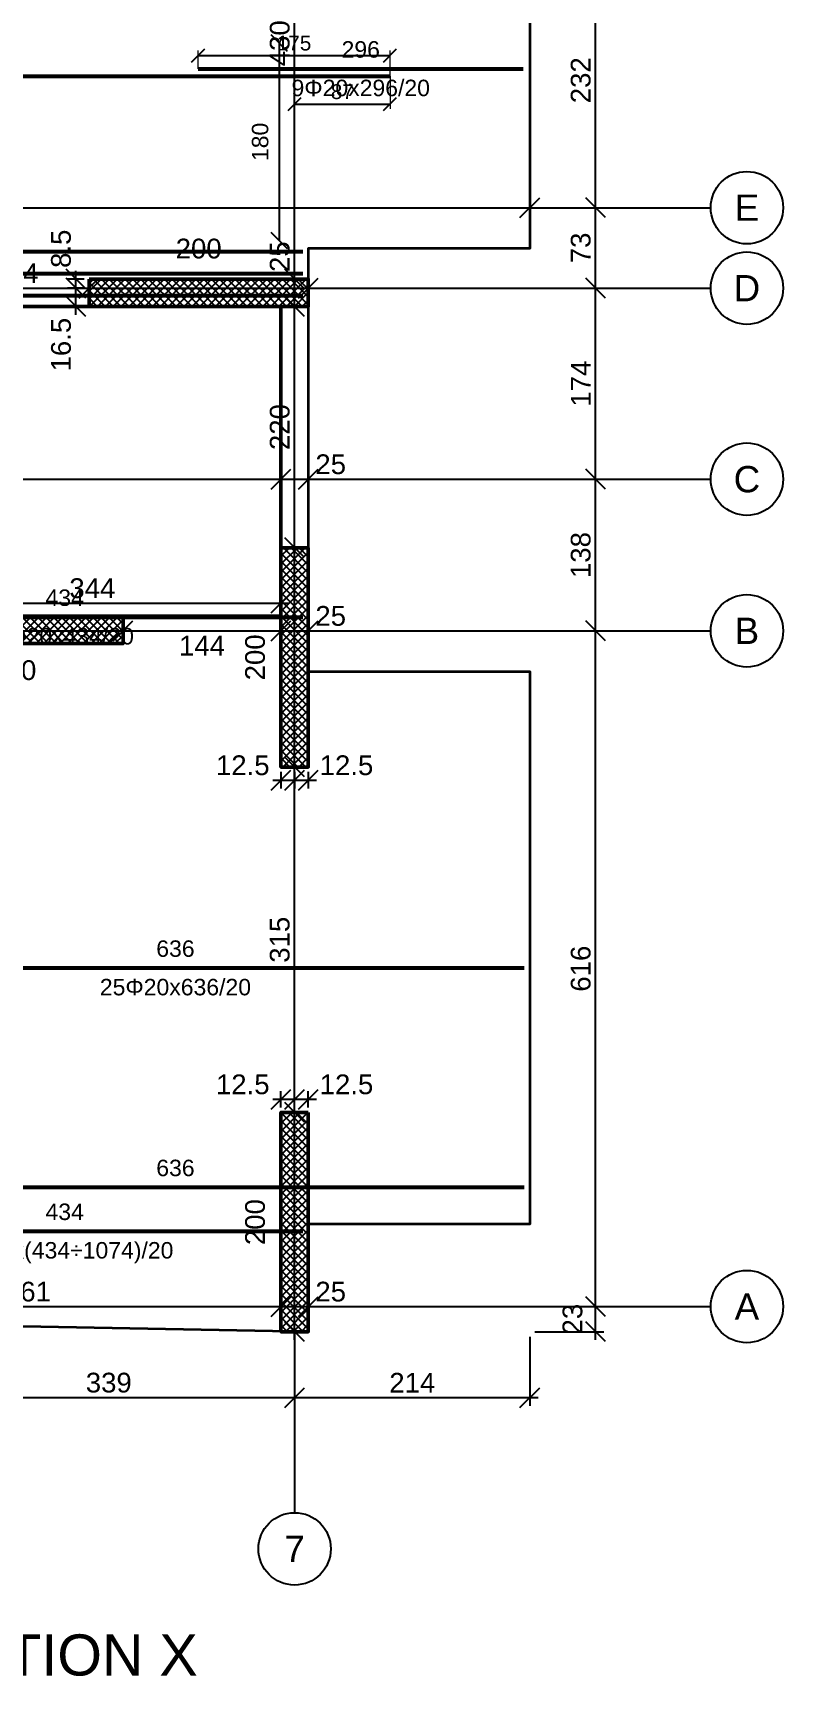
# Model space of a CAD drawing. Header units: millimetres. Extents: x -231 to 4719, y -2977 to 4533.
# Drawn here: x 1116 to 1800, y -2977 to -1478 of the extents above; entities that cross this region are included whole.
import ezdxf
from ezdxf.enums import TextEntityAlignment as Align

# ---------------------------------------------------------------- set-up
doc = ezdxf.new("R2010")
doc.units = ezdxf.units.MM
for name, color, linetype in [('FW_AXIS', 7, 'Continuous'), ('FW_DIM', 7, 'Continuous'), ('FW_WALL_HATCH', 8, 'Continuous'), ('REB_NOTES', 7, 'Continuous'), ('REB_TOP_MESH_X', 5, 'Continuous'), ('REB_TOP_MESH_X_AXDIM', 5, 'Continuous'), ('REB_TOP_MESH_X_LAP', 5, 'Continuous'), ('REB_TOP_MESH_X_RANGE', 5, 'Continuous'), ('REB_TOP_MESH_X_TEXT', 5, 'Continuous')]:
    doc.layers.add(name, color=color, linetype=linetype)
for name, color, linetype, lineweight in [('OPENING', 90, 'Continuous', 50), ('SLAB', 3, 'Continuous', 35), ('WALL', 1, 'Continuous', 50)]:
    doc.layers.add(name, color=color, linetype=linetype, lineweight=lineweight)
doc.styles.add('REBAR_TXT', font='arial.ttf')
doc.styles.get("Standard").update_dxf_attribs({"font": 'arial.ttf'})
doc.dimstyles.new('FW_DIM', dxfattribs={"dimtxt": 18, "dimasz": 9, "dimexe": 7.5, "dimexo": 4.5, "dimgap": 4.5, "dimtad": 1, "dimdec": 0, "dimtxsty": 'Standard', "dimtsz": 9, "dimcen": 2.5, "dimdle": 7.5, "dimclrd": 256, "dimclre": 256, "dimclrt": 7, "dimazin": 3, "dimtfac": 1, "dimtmove": 2, "dimatfit": 3})
doc.dimstyles.new('REBAR LAP', dxfattribs={"dimtxt": 13.5, "dimasz": 2.5, "dimexe": 4.5, "dimexo": 0, "dimgap": 4.5, "dimtad": 1, "dimdec": 0, "dimtxsty": 'Standard', "dimtsz": 6, "dimcen": 2.5, "dimclrd": 6, "dimclre": 6, "dimclrt": 7, "dimazin": 3, "dimtfac": 1, "dimtmove": 2, "dimatfit": 3, "dimlwd": 25, "dimlwe": 18})
doc.dimstyles.new('REBAR M-200', dxfattribs={"dimtxt": 15, "dimasz": 15, "dimexe": 25, "dimexo": 12.5, "dimgap": 10, "dimtad": 1, "dimdec": 0, "dimtxsty": 'Standard', "dimblk": 'NONE', "dimcen": 50, "dimse1": 1, "dimse2": 1, "dimclrd": 6, "dimclre": 6, "dimclrt": 7, "dimazin": 3, "dimtfac": 1, "dimtmove": 2, "dimatfit": 3, "dimldrblk": 'NONE', "dimlwd": 53})
doc.dimstyles.new('REBAR RANGE', dxfattribs={"dimtxt": 15, "dimasz": 2.5, "dimexe": 0, "dimexo": 0, "dimgap": 10, "dimtad": 1, "dimdec": 0, "dimtxsty": 'Standard', "dimtsz": 7.5, "dimcen": 2.5, "dimse1": 1, "dimse2": 1, "dimclrd": 6, "dimclre": 6, "dimclrt": 7, "dimazin": 3, "dimtfac": 1, "dimtmove": 2, "dimatfit": 3, "dimlwd": 25})

# ---------------------------------------------------------------- blocks, each defined once
blk = doc.blocks.new('*D548')
at = {"color": 6, "lineweight": 53}
blk.add_line((927.5, -2330.9), (1564, -2330.9), dxfattribs=at)
at = {"layer": 'Defpoints'}
for p in [(927.5, -2330.9), (927.5, -2330.9), (1564, -2330.9)]:
    blk.add_point(p, dxfattribs=at)
at = {"layer": 'REB_TOP_MESH_X', "color": 7, "insert": (1245.8, -2313.4), "char_height": 15, "attachment_point": 5}
blk.add_mtext('636', dxfattribs=at)
blk = doc.blocks.new('_NONE')
blk = doc.blocks.new('*D555')
at = {"color": 6, "lineweight": 53}
blk.add_line((339, -1517.6), (1441.5, -1517.6), dxfattribs=at)
at = {"layer": 'Defpoints'}
for p in [(339, -1517.6), (339, -1517.6), (1441.5, -1517.6)]:
    blk.add_point(p, dxfattribs=at)
at = {"layer": 'REB_TOP_MESH_X', "color": 7, "insert": (890.2, -1500.1), "char_height": 15, "attachment_point": 5}
blk.add_mtext('1102', dxfattribs=at)
blk = doc.blocks.new('*D556')
at = {"color": 6, "lineweight": 53}
blk.add_line((1266.5, -1510.9), (1563, -1510.9), dxfattribs=at)
at = {"layer": 'Defpoints'}
for p in [(1266.5, -1510.9), (1266.5, -1510.9), (1563, -1510.9)]:
    blk.add_point(p, dxfattribs=at)
at = {"layer": 'REB_TOP_MESH_X', "color": 7, "insert": (1414.8, -1493.4), "char_height": 15, "attachment_point": 5}
blk.add_mtext('296', dxfattribs=at)
blk = doc.blocks.new('_OBLIQUE')
at = {"color": 0, "linetype": 'BYBLOCK'}
blk.add_line((-0.5, -0.5), (0.5, 0.5), dxfattribs=at)
blk = doc.blocks.new('*D557')
at = {"color": 6, "lineweight": 18}
for p, q in [((1266.5, -1510.9), (1266.5, -1494.4)), ((1441.5, -1517.6), (1441.5, -1494.4))]:
    blk.add_line(p, q, dxfattribs=at)
at = {"color": 6, "lineweight": 25}
blk.add_line((1266.5, -1498.9), (1441.5, -1498.9), dxfattribs=at)
at = {"layer": 'Defpoints'}
for p in [(1266.5, -1498.9), (1266.5, -1510.9), (1441.5, -1517.6)]:
    blk.add_point(p, dxfattribs=at)
at = {"layer": 'REB_TOP_MESH_X_LAP', "color": 6, "xscale": 12, "yscale": 12}
for p in [(1266.5, -1498.9), (1441.5, -1498.9)]:
    blk.add_blockref('_OBLIQUE', p, dxfattribs=at)
at = {"layer": 'REB_TOP_MESH_X_LAP', "color": 7, "insert": (1354, -1487.6), "char_height": 13.5, "attachment_point": 5}
blk.add_mtext('175', dxfattribs=at)
blk = doc.blocks.new('*D558')
at = {"color": 6, "lineweight": 18}
for p, q in [((1354.5, -1517.6), (1354.5, -1547.6)), ((1441.5, -1517.6), (1441.5, -1547.6))]:
    blk.add_line(p, q, dxfattribs=at)
at = {"color": 6, "lineweight": 25}
blk.add_line((1354.5, -1543.1), (1441.5, -1543.1), dxfattribs=at)
at = {"layer": 'Defpoints'}
for p in [(1354.5, -1517.6), (1441.5, -1517.6), (1354.5, -1543.1)]:
    blk.add_point(p, dxfattribs=at)
at = {"layer": 'REB_TOP_MESH_X_AXDIM', "color": 6, "xscale": 12, "yscale": 12}
for p in [(1354.5, -1543.1), (1441.5, -1543.1)]:
    blk.add_blockref('_OBLIQUE', p, dxfattribs=at)
at = {"layer": 'REB_TOP_MESH_X_AXDIM', "color": 7, "insert": (1398, -1531.9), "char_height": 13.5, "attachment_point": 5}
blk.add_mtext('87', dxfattribs=at)
blk = doc.blocks.new('*D560')
at = {"color": 6, "lineweight": 53}
blk.add_line((927.5, -2570.9), (1362, -2570.9), dxfattribs=at)
at = {"layer": 'Defpoints'}
for p in [(927.5, -2570.9), (927.5, -2570.9), (1362, -2570.9)]:
    blk.add_point(p, dxfattribs=at)
at = {"layer": 'REB_TOP_MESH_X', "color": 7, "insert": (1144.8, -2553.4), "char_height": 15, "attachment_point": 5}
blk.add_mtext('434', dxfattribs=at)
blk = doc.blocks.new('*D564')
at = {"color": 6, "lineweight": 53}
blk.add_line((927.5, -2010.9), (1362, -2010.9), dxfattribs=at)
at = {"layer": 'Defpoints'}
for p in [(927.5, -2010.9), (927.5, -2010.9), (1362, -2010.9)]:
    blk.add_point(p, dxfattribs=at)
at = {"layer": 'REB_TOP_MESH_X', "color": 7, "insert": (1144.8, -1993.4), "char_height": 15, "attachment_point": 5}
blk.add_mtext('434', dxfattribs=at)
blk = doc.blocks.new('*D568')
at = {"color": 6, "lineweight": 53}
blk.add_line((927.5, -2530.9), (1564, -2530.9), dxfattribs=at)
at = {"layer": 'Defpoints'}
for p in [(927.5, -2530.9), (927.5, -2530.9), (1564, -2530.9)]:
    blk.add_point(p, dxfattribs=at)
at = {"layer": 'REB_TOP_MESH_X', "color": 7, "insert": (1245.8, -2513.4), "char_height": 15, "attachment_point": 5}
blk.add_mtext('636', dxfattribs=at)
blk = doc.blocks.new('*D579')
at = {"color": 6, "lineweight": 25}
blk.add_line((1340.6, -1667.6), (1340.6, -1487.6), dxfattribs=at)
at = {"layer": 'Defpoints'}
for p in [(1340.6, -1487.6), (1340.6, -1667.6), (1340.6, -1667.6)]:
    blk.add_point(p, dxfattribs=at)
at = {"layer": 'REB_TOP_MESH_X_RANGE', "color": 6, "xscale": 15, "yscale": 15, "rotation": 90}
for p in [(1340.6, -1487.6), (1340.6, -1667.6)]:
    blk.add_blockref('_OBLIQUE', p, dxfattribs=at)
at = {"layer": 'REB_TOP_MESH_X_RANGE', "color": 7, "insert": (1323.1, -1577.6), "char_height": 15, "attachment_point": 5, "rotation": 90}
blk.add_mtext('180', dxfattribs=at)
blk = doc.blocks.new('*D591')
at = {"color": 6, "lineweight": 53}
blk.add_line((232, -1697.6), (1362, -1697.6), dxfattribs=at)
at = {"layer": 'Defpoints'}
for p in [(232, -1697.6), (232, -1697.6), (1362, -1697.6)]:
    blk.add_point(p, dxfattribs=at)
at = {"layer": 'REB_TOP_MESH_X', "color": 7, "insert": (797, -1680.1), "char_height": 15, "attachment_point": 5}
blk.add_mtext('1130', dxfattribs=at)
blk = doc.blocks.new('*D592')
at = {"color": 6, "lineweight": 53}
blk.add_line((220, -1717.6), (1362, -1717.6), dxfattribs=at)
at = {"layer": 'Defpoints'}
for p in [(220, -1717.6), (220, -1717.6), (1362, -1717.6)]:
    blk.add_point(p, dxfattribs=at)
at = {"layer": 'REB_TOP_MESH_X', "color": 7, "insert": (791, -1700.1), "char_height": 15, "attachment_point": 5}
blk.add_mtext('1142', dxfattribs=at)
blk = doc.blocks.new('*D593')
at = {"color": 6, "lineweight": 53}
blk.add_line((244, -1677.6), (1362, -1677.6), dxfattribs=at)
at = {"layer": 'Defpoints'}
for p in [(244, -1677.6), (244, -1677.6), (1362, -1677.6)]:
    blk.add_point(p, dxfattribs=at)
at = {"layer": 'REB_TOP_MESH_X', "color": 7, "insert": (803, -1660.1), "char_height": 15, "attachment_point": 5}
blk.add_mtext('1118', dxfattribs=at)
blk = doc.blocks.new('*D609')
for p, q in [((1334.5, -2450.7), (1362, -2450.7)), ((1342, -2458.2), (1342, -2443.2)), ((1354.5, -2458.2), (1354.5, -2443.2))]:
    blk.add_line(p, q)
at = {"layer": 'Defpoints'}
for p in [(1342, -2450.7), (1342, -2462.7), (1354.5, -2462.7)]:
    blk.add_point(p, dxfattribs=at)
at = {"layer": 'FW_DIM', "xscale": 18, "yscale": 18}
for p in [(1342, -2450.7), (1354.5, -2450.7)]:
    blk.add_blockref('_OBLIQUE', p, dxfattribs=at)
at = {"layer": 'FW_DIM', "color": 7, "insert": (1307.2, -2437.2), "char_height": 18, "attachment_point": 5}
blk.add_mtext('12.5', dxfattribs=at)
blk = doc.blocks.new('*D610')
for p, q in [((1347, -2450.7), (1374.5, -2450.7)), ((1354.5, -2458.2), (1354.5, -2443.2)), ((1367, -2458.2), (1367, -2443.2))]:
    blk.add_line(p, q)
at = {"layer": 'Defpoints'}
for p in [(1354.5, -2450.7), (1354.5, -2462.7), (1367, -2462.7)]:
    blk.add_point(p, dxfattribs=at)
at = {"layer": 'FW_DIM', "xscale": 18, "yscale": 18}
for p in [(1354.5, -2450.7), (1367, -2450.7)]:
    blk.add_blockref('_OBLIQUE', p, dxfattribs=at)
at = {"layer": 'FW_DIM', "color": 7, "insert": (1401.8, -2437.2), "char_height": 18, "attachment_point": 5}
blk.add_mtext('12.5', dxfattribs=at)
blk = doc.blocks.new('*D611')
for p, q in [((1342, -2152.2), (1342, -2167.2)), ((1354.5, -2152.2), (1354.5, -2167.2)), ((1334.5, -2159.7), (1362, -2159.7))]:
    blk.add_line(p, q)
at = {"layer": 'Defpoints'}
for p in [(1342, -2147.7), (1354.5, -2147.7), (1342, -2159.7)]:
    blk.add_point(p, dxfattribs=at)
at = {"layer": 'FW_DIM', "xscale": 18, "yscale": 18}
for p in [(1342, -2159.7), (1354.5, -2159.7)]:
    blk.add_blockref('_OBLIQUE', p, dxfattribs=at)
at = {"layer": 'FW_DIM', "color": 7, "insert": (1307.2, -2146.2), "char_height": 18, "attachment_point": 5}
blk.add_mtext('12.5', dxfattribs=at)
blk = doc.blocks.new('*D612')
for p, q in [((1354.5, -2152.2), (1354.5, -2167.2)), ((1367, -2152.2), (1367, -2167.2)), ((1347, -2159.7), (1374.5, -2159.7))]:
    blk.add_line(p, q)
at = {"layer": 'Defpoints'}
for p in [(1354.5, -2147.7), (1367, -2147.7), (1354.5, -2159.7)]:
    blk.add_point(p, dxfattribs=at)
at = {"layer": 'FW_DIM', "xscale": 18, "yscale": 18}
for p in [(1354.5, -2159.7), (1367, -2159.7)]:
    blk.add_blockref('_OBLIQUE', p, dxfattribs=at)
at = {"layer": 'FW_DIM', "color": 7, "insert": (1401.8, -2146.2), "char_height": 18, "attachment_point": 5}
blk.add_mtext('12.5', dxfattribs=at)
blk = doc.blocks.new('*D615')
for p, q in [((1155, -1735.2), (1155, -1703.5)), ((1162.5, -1711), (1147.5, -1711)), ((1162.5, -1727.7), (1147.5, -1727.7))]:
    blk.add_line(p, q)
at = {"layer": 'Defpoints'}
for p in [(1167, -1711), (1155, -1727.7), (1167, -1727.7)]:
    blk.add_point(p, dxfattribs=at)
at = {"layer": 'FW_DIM', "xscale": 18, "yscale": 18, "rotation": 90}
for p in [(1155, -1711), (1155, -1727.7)]:
    blk.add_blockref('_OBLIQUE', p, dxfattribs=at)
at = {"layer": 'FW_DIM', "color": 7, "insert": (1141.5, -1762.5), "char_height": 18, "attachment_point": 5, "rotation": 90}
blk.add_mtext('16.5', dxfattribs=at)
blk = doc.blocks.new('*D616')
for p, q in [((1162.5, -1702.7), (1147.5, -1702.7)), ((1155, -1718.5), (1155, -1695.2)), ((1162.5, -1711), (1147.5, -1711))]:
    blk.add_line(p, q)
at = {"layer": 'Defpoints'}
for p in [(1167, -1702.7), (1155, -1711), (1167, -1711)]:
    blk.add_point(p, dxfattribs=at)
at = {"layer": 'FW_DIM', "xscale": 18, "yscale": 18, "rotation": 90}
for p in [(1155, -1702.7), (1155, -1711)]:
    blk.add_blockref('_OBLIQUE', p, dxfattribs=at)
at = {"layer": 'FW_DIM', "color": 7, "insert": (1141.5, -1675.1), "char_height": 18, "attachment_point": 5, "rotation": 90}
blk.add_mtext('8.5', dxfattribs=at)
blk = doc.blocks.new('*D631')
for p, q in [((998, -2005.7), (998, -1990.7)), ((1342, -2005.7), (1342, -1990.7)), ((990.5, -1998.2), (1349.5, -1998.2))]:
    blk.add_line(p, q)
at = {"layer": 'Defpoints'}
for p in [(998, -1998.2), (998, -2010.2), (1342, -2010.2)]:
    blk.add_point(p, dxfattribs=at)
at = {"layer": 'FW_DIM', "xscale": 18, "yscale": 18}
for p in [(998, -1998.2), (1342, -1998.2)]:
    blk.add_blockref('_OBLIQUE', p, dxfattribs=at)
at = {"layer": 'FW_DIM', "color": 7, "insert": (1170, -1984.7), "char_height": 18, "attachment_point": 5}
blk.add_mtext('344', dxfattribs=at)
blk = doc.blocks.new('*D636')
for p, q in [((880.6, -2635.2), (880.6, -2632.2)), ((1342, -2635.2), (1342, -2632.2)), ((873.1, -2639.7), (1349.5, -2639.7))]:
    blk.add_line(p, q)
at = {"layer": 'Defpoints'}
for p in [(880.6, -2639.7), (880.6, -2639.7), (1342, -2639.7)]:
    blk.add_point(p, dxfattribs=at)
at = {"layer": 'FW_DIM', "xscale": 18, "yscale": 18}
for p in [(880.6, -2639.7), (1342, -2639.7)]:
    blk.add_blockref('_OBLIQUE', p, dxfattribs=at)
at = {"layer": 'FW_DIM', "color": 7, "insert": (1111.3, -2626.2), "char_height": 18, "attachment_point": 5}
blk.add_mtext('461', dxfattribs=at)
blk = doc.blocks.new('*D637')
for p, q in [((1342, -2635.2), (1342, -2632.2)), ((1367, -2635.2), (1367, -2632.2)), ((1334.5, -2639.7), (1374.5, -2639.7))]:
    blk.add_line(p, q)
at = {"layer": 'Defpoints'}
for p in [(1342, -2639.7), (1342, -2639.7), (1367, -2639.7)]:
    blk.add_point(p, dxfattribs=at)
at = {"layer": 'FW_DIM', "xscale": 18, "yscale": 18}
for p in [(1342, -2639.7), (1367, -2639.7)]:
    blk.add_blockref('_OBLIQUE', p, dxfattribs=at)
at = {"layer": 'FW_DIM', "color": 7, "insert": (1387.4, -2626.2), "char_height": 18, "attachment_point": 5}
blk.add_mtext('25', dxfattribs=at)
blk = doc.blocks.new('*D643')
for p, q in [((998, -2019), (998, -2016)), ((1198, -2019), (1198, -2016)), ((990.5, -2023.5), (1205.5, -2023.5))]:
    blk.add_line(p, q)
at = {"layer": 'Defpoints'}
for p in [(998, -2023.5), (998, -2023.5), (1198, -2023.5)]:
    blk.add_point(p, dxfattribs=at)
at = {"layer": 'FW_DIM', "xscale": 18, "yscale": 18}
for p in [(998, -2023.5), (1198, -2023.5)]:
    blk.add_blockref('_OBLIQUE', p, dxfattribs=at)
at = {"layer": 'FW_DIM', "color": 7, "insert": (1098, -2059.5), "char_height": 18, "attachment_point": 5}
blk.add_mtext('200', dxfattribs=at)
blk = doc.blocks.new('*D644')
for p, q in [((1198, -2019), (1198, -2016)), ((1342, -2019), (1342, -2016)), ((1190.5, -2023.5), (1349.5, -2023.5))]:
    blk.add_line(p, q)
at = {"layer": 'Defpoints'}
for p in [(1198, -2023.5), (1198, -2023.5), (1342, -2023.5)]:
    blk.add_point(p, dxfattribs=at)
at = {"layer": 'FW_DIM', "xscale": 18, "yscale": 18}
for p in [(1198, -2023.5), (1342, -2023.5)]:
    blk.add_blockref('_OBLIQUE', p, dxfattribs=at)
at = {"layer": 'FW_DIM', "color": 7, "insert": (1270, -2037), "char_height": 18, "attachment_point": 5}
blk.add_mtext('144', dxfattribs=at)
blk = doc.blocks.new('*D645')
for p, q in [((1342, -2019), (1342, -2016)), ((1367, -2019), (1367, -2016)), ((1334.5, -2023.5), (1374.5, -2023.5))]:
    blk.add_line(p, q)
at = {"layer": 'Defpoints'}
for p in [(1342, -2023.5), (1342, -2023.5), (1367, -2023.5)]:
    blk.add_point(p, dxfattribs=at)
at = {"layer": 'FW_DIM', "xscale": 18, "yscale": 18}
for p in [(1342, -2023.5), (1367, -2023.5)]:
    blk.add_blockref('_OBLIQUE', p, dxfattribs=at)
at = {"layer": 'FW_DIM', "color": 7, "insert": (1387.4, -2010), "char_height": 18, "attachment_point": 5}
blk.add_mtext('25', dxfattribs=at)
blk = doc.blocks.new('*D649')
for p, q in [((1334.5, -1885.2), (1374.5, -1885.2)), ((1342, -1880.7), (1342, -1877.7)), ((1367, -1880.7), (1367, -1877.7))]:
    blk.add_line(p, q)
at = {"layer": 'Defpoints'}
for p in [(1342, -1885.2), (1342, -1885.2), (1367, -1885.2)]:
    blk.add_point(p, dxfattribs=at)
at = {"layer": 'FW_DIM', "xscale": 18, "yscale": 18}
for p in [(1342, -1885.2), (1367, -1885.2)]:
    blk.add_blockref('_OBLIQUE', p, dxfattribs=at)
at = {"layer": 'FW_DIM', "color": 7, "insert": (1387.4, -1871.7), "char_height": 18, "attachment_point": 5}
blk.add_mtext('25', dxfattribs=at)
blk = doc.blocks.new('*D654')
for p, q in [((1033, -1706.5), (1033, -1703.5)), ((1167, -1706.5), (1167, -1703.5)), ((1025.5, -1711), (1174.5, -1711))]:
    blk.add_line(p, q)
at = {"layer": 'Defpoints'}
for p in [(1033, -1711), (1033, -1711), (1167, -1711)]:
    blk.add_point(p, dxfattribs=at)
at = {"layer": 'FW_DIM', "xscale": 18, "yscale": 18}
for p in [(1033, -1711), (1167, -1711)]:
    blk.add_blockref('_OBLIQUE', p, dxfattribs=at)
at = {"layer": 'FW_DIM', "color": 7, "insert": (1100, -1697.5), "char_height": 18, "attachment_point": 5}
blk.add_mtext('134', dxfattribs=at)
blk = doc.blocks.new('*D655')
for p, q in [((1167, -1706.5), (1167, -1703.5)), ((1367, -1706.5), (1367, -1703.5)), ((1159.5, -1711), (1374.5, -1711))]:
    blk.add_line(p, q)
at = {"layer": 'Defpoints'}
for p in [(1167, -1711), (1167, -1711), (1367, -1711)]:
    blk.add_point(p, dxfattribs=at)
at = {"layer": 'FW_DIM', "xscale": 18, "yscale": 18}
for p in [(1167, -1711), (1367, -1711)]:
    blk.add_blockref('_OBLIQUE', p, dxfattribs=at)
at = {"layer": 'FW_DIM', "color": 7, "insert": (1267, -1675), "char_height": 18, "attachment_point": 5}
blk.add_mtext('200', dxfattribs=at)
blk = doc.blocks.new('*D657')
for p, q in [((307.8, -1633.1), (307.8, -1630.1)), ((1569, -1633.1), (1569, -1630.1)), ((300.3, -1637.6), (1576.5, -1637.6))]:
    blk.add_line(p, q)
at = {"layer": 'Defpoints'}
for p in [(307.8, -1637.6), (307.8, -1637.6), (1569, -1637.6)]:
    blk.add_point(p, dxfattribs=at)
at = {"layer": 'FW_DIM', "xscale": 18, "yscale": 18}
for p in [(307.8, -1637.6), (1569, -1637.6)]:
    blk.add_blockref('_OBLIQUE', p, dxfattribs=at)
at = {"layer": 'FW_DIM', "color": 7, "insert": (938.4, -1624.1), "char_height": 18, "attachment_point": 5}
blk.add_mtext('1261', dxfattribs=at)
blk = doc.blocks.new('*D697')
for p, q in [((1354.5, -2670.2), (1354.5, -2455.2)), ((1350, -2462.7), (1347, -2462.7)), ((1350, -2662.7), (1347, -2662.7))]:
    blk.add_line(p, q)
at = {"layer": 'Defpoints'}
for p in [(1354.5, -2462.7), (1354.5, -2662.7), (1354.5, -2662.7)]:
    blk.add_point(p, dxfattribs=at)
at = {"layer": 'FW_DIM', "xscale": 18, "yscale": 18, "rotation": 90}
for p in [(1354.5, -2462.7), (1354.5, -2662.7)]:
    blk.add_blockref('_OBLIQUE', p, dxfattribs=at)
at = {"layer": 'FW_DIM', "color": 7, "insert": (1318.5, -2562.7), "char_height": 18, "attachment_point": 5, "rotation": 90}
blk.add_mtext('200', dxfattribs=at)
blk = doc.blocks.new('*D698')
for p, q in [((1354.5, -2470.2), (1354.5, -2140.2)), ((1350, -2147.7), (1347, -2147.7)), ((1350, -2462.7), (1347, -2462.7))]:
    blk.add_line(p, q)
at = {"layer": 'Defpoints'}
for p in [(1354.5, -2147.7), (1354.5, -2462.7), (1354.5, -2462.7)]:
    blk.add_point(p, dxfattribs=at)
at = {"layer": 'FW_DIM', "xscale": 18, "yscale": 18, "rotation": 90}
for p in [(1354.5, -2147.7), (1354.5, -2462.7)]:
    blk.add_blockref('_OBLIQUE', p, dxfattribs=at)
at = {"layer": 'FW_DIM', "color": 7, "insert": (1341, -2305.2), "char_height": 18, "attachment_point": 5, "rotation": 90}
blk.add_mtext('315', dxfattribs=at)
blk = doc.blocks.new('*D699')
for p, q in [((1350, -1947.7), (1347, -1947.7)), ((1354.5, -2155.2), (1354.5, -1940.2)), ((1350, -2147.7), (1347, -2147.7))]:
    blk.add_line(p, q)
at = {"layer": 'Defpoints'}
for p in [(1354.5, -1947.7), (1354.5, -2147.7), (1354.5, -2147.7)]:
    blk.add_point(p, dxfattribs=at)
at = {"layer": 'FW_DIM', "xscale": 18, "yscale": 18, "rotation": 90}
for p in [(1354.5, -1947.7), (1354.5, -2147.7)]:
    blk.add_blockref('_OBLIQUE', p, dxfattribs=at)
at = {"layer": 'FW_DIM', "color": 7, "insert": (1318.5, -2047.7), "char_height": 18, "attachment_point": 5, "rotation": 90}
blk.add_mtext('200', dxfattribs=at)
blk = doc.blocks.new('*D700')
for p, q in [((1354.5, -1955.2), (1354.5, -1720.2)), ((1350, -1727.7), (1347, -1727.7)), ((1350, -1947.7), (1347, -1947.7))]:
    blk.add_line(p, q)
at = {"layer": 'Defpoints'}
for p in [(1354.5, -1727.7), (1354.5, -1947.7), (1354.5, -1947.7)]:
    blk.add_point(p, dxfattribs=at)
at = {"layer": 'FW_DIM', "xscale": 18, "yscale": 18, "rotation": 90}
for p in [(1354.5, -1727.7), (1354.5, -1947.7)]:
    blk.add_blockref('_OBLIQUE', p, dxfattribs=at)
at = {"layer": 'FW_DIM', "color": 7, "insert": (1341, -1837.7), "char_height": 18, "attachment_point": 5, "rotation": 90}
blk.add_mtext('220', dxfattribs=at)
blk = doc.blocks.new('*D701')
for p, q in [((1350, -1702.7), (1347, -1702.7)), ((1354.5, -1735.2), (1354.5, -1695.2)), ((1350, -1727.7), (1347, -1727.7))]:
    blk.add_line(p, q)
at = {"layer": 'Defpoints'}
for p in [(1354.5, -1702.7), (1354.5, -1727.7), (1354.5, -1727.7)]:
    blk.add_point(p, dxfattribs=at)
at = {"layer": 'FW_DIM', "xscale": 18, "yscale": 18, "rotation": 90}
for p in [(1354.5, -1702.7), (1354.5, -1727.7)]:
    blk.add_blockref('_OBLIQUE', p, dxfattribs=at)
at = {"layer": 'FW_DIM', "color": 7, "insert": (1341, -1682.3), "char_height": 18, "attachment_point": 5, "rotation": 90}
blk.add_mtext('25', dxfattribs=at)
blk = doc.blocks.new('*D702')
for p, q in [((1350, -1272.7), (1347, -1272.7)), ((1354.5, -1710.2), (1354.5, -1265.2)), ((1350, -1702.7), (1347, -1702.7))]:
    blk.add_line(p, q)
at = {"layer": 'Defpoints'}
for p in [(1354.5, -1272.7), (1354.5, -1702.7), (1354.5, -1702.7)]:
    blk.add_point(p, dxfattribs=at)
at = {"layer": 'FW_DIM', "xscale": 18, "yscale": 18, "rotation": 90}
for p in [(1354.5, -1272.7), (1354.5, -1702.7)]:
    blk.add_blockref('_OBLIQUE', p, dxfattribs=at)
at = {"layer": 'FW_DIM', "color": 7, "insert": (1341, -1487.7), "char_height": 18, "attachment_point": 5, "rotation": 90}
blk.add_mtext('430', dxfattribs=at)
blk = doc.blocks.new('*D718')
for p, q in [((1015.5, -2667.2), (1015.5, -2730.2)), ((1354.5, -2667.2), (1354.5, -2730.2)), ((1008, -2722.7), (1362, -2722.7))]:
    blk.add_line(p, q)
at = {"layer": 'Defpoints'}
for p in [(1015.5, -2662.7), (1354.5, -2662.7), (1015.5, -2722.7)]:
    blk.add_point(p, dxfattribs=at)
at = {"layer": 'FW_DIM', "xscale": 18, "yscale": 18}
for p in [(1015.5, -2722.7), (1354.5, -2722.7)]:
    blk.add_blockref('_OBLIQUE', p, dxfattribs=at)
at = {"layer": 'FW_DIM', "color": 7, "insert": (1185, -2709.2), "char_height": 18, "attachment_point": 5}
blk.add_mtext('339', dxfattribs=at)
blk = doc.blocks.new('*D719')
for p, q in [((1354.5, -2667.2), (1354.5, -2730.2)), ((1569, -2667.2), (1569, -2730.2)), ((1347, -2722.7), (1576.5, -2722.7))]:
    blk.add_line(p, q)
at = {"layer": 'Defpoints'}
for p in [(1354.5, -2662.7), (1569, -2662.7), (1354.5, -2722.7)]:
    blk.add_point(p, dxfattribs=at)
at = {"layer": 'FW_DIM', "xscale": 18, "yscale": 18}
for p in [(1354.5, -2722.7), (1569, -2722.7)]:
    blk.add_blockref('_OBLIQUE', p, dxfattribs=at)
at = {"layer": 'FW_DIM', "color": 7, "insert": (1461.8, -2709.2), "char_height": 18, "attachment_point": 5}
blk.add_mtext('214', dxfattribs=at)
blk = doc.blocks.new('*D729')
for p, q in [((1629, -2670.2), (1629, -2632.2)), ((1573.5, -2639.7), (1636.5, -2639.7)), ((1573.5, -2662.7), (1636.5, -2662.7))]:
    blk.add_line(p, q)
at = {"layer": 'Defpoints'}
for p in [(1569, -2639.7), (1569, -2662.7), (1629, -2662.7)]:
    blk.add_point(p, dxfattribs=at)
at = {"layer": 'FW_DIM', "xscale": 18, "yscale": 18, "rotation": 90}
for p in [(1629, -2639.7), (1629, -2662.7)]:
    blk.add_blockref('_OBLIQUE', p, dxfattribs=at)
at = {"layer": 'FW_DIM', "color": 7, "insert": (1608, -2651.2), "char_height": 18, "attachment_point": 5, "rotation": 90}
blk.add_mtext('23', dxfattribs=at)
blk = doc.blocks.new('*D730')
for p, q in [((1629, -2647.2), (1629, -2016)), ((1573.5, -2023.5), (1636.5, -2023.5)), ((1573.5, -2639.7), (1636.5, -2639.7))]:
    blk.add_line(p, q)
at = {"layer": 'Defpoints'}
for p in [(1569, -2023.5), (1569, -2639.7), (1629, -2639.7)]:
    blk.add_point(p, dxfattribs=at)
at = {"layer": 'FW_DIM', "xscale": 18, "yscale": 18, "rotation": 90}
for p in [(1629, -2023.5), (1629, -2639.7)]:
    blk.add_blockref('_OBLIQUE', p, dxfattribs=at)
at = {"layer": 'FW_DIM', "color": 7, "insert": (1615.5, -2331.6), "char_height": 18, "attachment_point": 5, "rotation": 90}
blk.add_mtext('616', dxfattribs=at)
blk = doc.blocks.new('*D731')
for p, q in [((1573.5, -1885.2), (1636.5, -1885.2)), ((1629, -2031), (1629, -1877.7)), ((1573.5, -2023.5), (1636.5, -2023.5))]:
    blk.add_line(p, q)
at = {"layer": 'Defpoints'}
for p in [(1569, -1885.2), (1569, -2023.5), (1629, -2023.5)]:
    blk.add_point(p, dxfattribs=at)
at = {"layer": 'FW_DIM', "xscale": 18, "yscale": 18, "rotation": 90}
for p in [(1629, -1885.2), (1629, -2023.5)]:
    blk.add_blockref('_OBLIQUE', p, dxfattribs=at)
at = {"layer": 'FW_DIM', "color": 7, "insert": (1615.5, -1954.4), "char_height": 18, "attachment_point": 5, "rotation": 90}
blk.add_mtext('138', dxfattribs=at)
blk = doc.blocks.new('*D732')
for p, q in [((1629, -1892.7), (1629, -1703.5)), ((1573.5, -1711), (1636.5, -1711)), ((1573.5, -1885.2), (1636.5, -1885.2))]:
    blk.add_line(p, q)
at = {"layer": 'Defpoints'}
for p in [(1569, -1711), (1569, -1885.2), (1629, -1885.2)]:
    blk.add_point(p, dxfattribs=at)
at = {"layer": 'FW_DIM', "xscale": 18, "yscale": 18, "rotation": 90}
for p in [(1629, -1711), (1629, -1885.2)]:
    blk.add_blockref('_OBLIQUE', p, dxfattribs=at)
at = {"layer": 'FW_DIM', "color": 7, "insert": (1615.5, -1798.1), "char_height": 18, "attachment_point": 5, "rotation": 90}
blk.add_mtext('174', dxfattribs=at)
blk = doc.blocks.new('*D733')
for p, q in [((1629, -1718.5), (1629, -1630.1)), ((1573.5, -1637.6), (1636.5, -1637.6)), ((1573.5, -1711), (1636.5, -1711))]:
    blk.add_line(p, q)
at = {"layer": 'Defpoints'}
for p in [(1569, -1637.6), (1569, -1711), (1629, -1711)]:
    blk.add_point(p, dxfattribs=at)
at = {"layer": 'FW_DIM', "xscale": 18, "yscale": 18, "rotation": 90}
for p in [(1629, -1637.6), (1629, -1711)]:
    blk.add_blockref('_OBLIQUE', p, dxfattribs=at)
at = {"layer": 'FW_DIM', "color": 7, "insert": (1615.5, -1674.3), "char_height": 18, "attachment_point": 5, "rotation": 90}
blk.add_mtext('73', dxfattribs=at)
blk = doc.blocks.new('*D734')
for p, q in [((1573.5, -1405.2), (1636.5, -1405.2)), ((1629, -1645.1), (1629, -1397.7)), ((1573.5, -1637.6), (1636.5, -1637.6))]:
    blk.add_line(p, q)
at = {"layer": 'Defpoints'}
for p in [(1569, -1405.2), (1569, -1637.6), (1629, -1637.6)]:
    blk.add_point(p, dxfattribs=at)
at = {"layer": 'FW_DIM', "xscale": 18, "yscale": 18, "rotation": 90}
for p in [(1629, -1405.2), (1629, -1637.6)]:
    blk.add_blockref('_OBLIQUE', p, dxfattribs=at)
at = {"layer": 'FW_DIM', "color": 7, "insert": (1615.5, -1521.4), "char_height": 18, "attachment_point": 5, "rotation": 90}
blk.add_mtext('232', dxfattribs=at)

msp = doc.modelspace()

# ---------------------------------------------------------------- hatches: boundary and pattern name
at = {"layer": 'FW_WALL_HATCH'}
h = msp.add_hatch(dxfattribs=at)
h.set_pattern_fill('ANSI37', scale=1.6)
h.paths.add_polyline_path([(1167, -1702.7), (1367, -1702.7), (1367, -1727.7), (1167, -1727.7), (1167, -1702.7)])
h = msp.add_hatch(dxfattribs=at)
h.set_pattern_fill('ANSI37', scale=1.6)
h.paths.add_polyline_path([(1367, -1947.7), (1367, -2147.7), (1342, -2147.7), (1342, -1947.7), (1367, -1947.7)])
h = msp.add_hatch(dxfattribs=at)
h.set_pattern_fill('ANSI37', scale=1.6)
h.paths.add_polyline_path([(998, -2035.2), (998, -2010.2), (1198, -2010.2), (1198, -2035.2), (998, -2035.2)])
h = msp.add_hatch(dxfattribs=at)
h.set_pattern_fill('ANSI37', scale=1.6)
h.paths.add_polyline_path([(1367, -2462.7), (1367, -2662.7), (1342, -2662.7), (1342, -2462.7), (1367, -2462.7)])

# ---------------------------------------------------------------- linework, layer by layer
at = {"layer": 'FW_AXIS', "color": 8}
for p, q in [((1354.5, -2662.7), (1354.5, -1072.7)), ((0, -1637.6), (1569, -1637.6)), ((0, -1711), (1569, -1711)), ((0, -1885.2), (1569, -1885.2)), ((0, -2023.5), (1569, -2023.5)), ((0, -2639.7), (1569, -2639.7))]:
    msp.add_line(p, q, dxfattribs=at)
at = {"layer": 'FW_AXIS', "linetype": 'CONTINUOUS'}
for p, q in [((1569, -1637.6), (1734, -1637.6)), ((1569, -1711), (1734, -1711)), ((1569, -1885.2), (1734, -1885.2)), ((1569, -2023.5), (1734, -2023.5)), ((1569, -2639.7), (1734, -2639.7)), ((1354.5, -2662.7), (1354.5, -2827.7))]:
    msp.add_line(p, q, dxfattribs=at)
at = {"layer": 'FW_AXIS'}
for centre in [(1767, -1637.6), (1767, -1711), (1767, -1885.2), (1767, -2023.5), (1767, -2639.7), (1354.5, -2860.7)]:
    msp.add_circle(centre, 33, dxfattribs=at)
at = {"layer": 'OPENING'}
msp.add_lwpolyline([(998, -1727.7), (1342, -1727.7), (1342, -2010.2), (998, -2010.2)], close=True, dxfattribs=at)
at = {"layer": 'SLAB'}
msp.add_lwpolyline([(467, -1072.7), (1367, -1072.9), (1367, -1170.7), (1569, -1170.7), (1569, -1674.7), (1367, -1674.7), (1367, -2060.7), (1569, -2060.7), (1569, -2564.7), (1367, -2564.7), (1367, -2662.7), (147, -2640), (147, -2542.1), (0, -2542.1), (0, -1775.7), (202.2, -1775.7), (202.2, -1737), (354.9, -1480.1), (265, -1480.1), (265, -1170.8), (467, -1170.8), (467, -1072.7)], dxfattribs=at)
at = {"layer": 'WALL'}
for points in [[(1167, -1702.7), (1367, -1702.7), (1367, -1727.7), (1167, -1727.7)], [(1367, -1947.7), (1342, -1947.7), (1342, -2147.7), (1367, -2147.7)], [(998, -2010.2), (1198, -2010.2), (1198, -2035.2), (998, -2035.2)], [(1367, -2462.7), (1342, -2462.7), (1342, -2662.7), (1367, -2662.7)]]:
    msp.add_lwpolyline(points, close=True, dxfattribs=at)

# ---------------------------------------------------------------- texts
at = {"layer": 'FW_AXIS', "color": 7, "style": 'REBAR_TXT'}
for s, p in [('E', (1767, -1637.6)), ('D', (1767, -1711)), ('C', (1767, -1885.2)), ('B', (1767, -2023.5)), ('A', (1767, -2639.7)), ('7', (1354.5, -2860.7))]:
    msp.add_text(s, height=24, dxfattribs=at).set_placement(p, align=Align.MIDDLE_CENTER)
at = {"layer": 'REB_NOTES', "color": 7, "style": 'REBAR_TXT'}
msp.add_text('TOP REINFORCEMENT - DIRECTION X', height=37.5, dxfattribs=at).set_placement((784.5, -2938.7), align=Align.TOP_CENTER)
at = {"layer": 'REB_TOP_MESH_X_TEXT', "color": 7, "style": 'REBAR_TXT'}
for s, p in [('9Φ20x296/20', (1414.8, -1520.9)), ('3Φ20x434/20', (1144.8, -2020.9)), ('25Φ20x636/20', (1245.8, -2340.9)), ('4Φ20x(434÷1074)/20', (1144.8, -2580.9))]:
    msp.add_text(s, height=15, dxfattribs=at).set_placement(p, align=Align.TOP_CENTER)

# ---------------------------------------------------------------- dimensions: what is measured, and where the dimension line sits
at = {"layer": 'FW_DIM'}
for base, p1, p2, text, picture, middle in [((1354.5, -1702.7), (1354.5, -1702.7), (1354.5, -1272.7), '430', '*D702', (1341, -1487.7)), ((1155, -1711), (1167, -1711), (1167, -1702.7), '8.5', '*D616', (1141.5, -1675.1)), ((1354.5, -1727.7), (1354.5, -1727.7), (1354.5, -1702.7), '25', '*D701', (1341, -1682.3)), ((1155, -1727.7), (1167, -1727.7), (1167, -1711), '16.5', '*D615', (1141.5, -1762.5)), ((1354.5, -1947.7), (1354.5, -1947.7), (1354.5, -1727.7), '220', '*D700', (1341, -1837.7)), ((1354.5, -2147.7), (1354.5, -2147.7), (1354.5, -1947.7), '200', '*D699', (1318.5, -2047.7)), ((1354.5, -2462.7), (1354.5, -2462.7), (1354.5, -2147.7), '315', '*D698', (1341, -2305.2)), ((1354.5, -2662.7), (1354.5, -2662.7), (1354.5, -2462.7), '200', '*D697', (1318.5, -2562.7))]:
    dim = msp.add_linear_dim(base=base, p1=p1, p2=p2, angle=90, text=text, dimstyle='FW_DIM', override={"dimtmove": 2}, dxfattribs=at)
    dim.commit()
    dim.dimension.update_dxf_attribs({"geometry": picture, "text_midpoint": middle, "dimtype": 160})
for base, p1, p2, picture, middle in [((1629, -1637.6), (1569, -1637.6), (1569, -1405.2), '*D734', (1615.5, -1521.4)), ((1629, -1711), (1569, -1711), (1569, -1637.6), '*D733', (1615.5, -1674.3)), ((1629, -1885.2), (1569, -1885.2), (1569, -1711), '*D732', (1615.5, -1798.1)), ((1629, -2023.5), (1569, -2023.5), (1569, -1885.2), '*D731', (1615.5, -1954.4)), ((1629, -2639.7), (1569, -2639.7), (1569, -2023.5), '*D730', (1615.5, -2331.6)), ((1629, -2662.7), (1569, -2662.7), (1569, -2639.7), '*D729', (1608, -2651.2))]:
    dim = msp.add_linear_dim(base=base, p1=p1, p2=p2, angle=90, dimstyle='FW_DIM', dxfattribs=at)
    dim.commit()
    dim.dimension.update_dxf_attribs({"geometry": picture, "text_midpoint": middle})
for base, p1, p2, text, picture, middle in [((307.8, -1637.6), (307.8, -1637.6), (1569, -1637.6), '1261', '*D657', (938.4, -1624.1)), ((1167, -1711), (1167, -1711), (1367, -1711), '200', '*D655', (1267, -1675)), ((1033, -1711), (1033, -1711), (1167, -1711), '134', '*D654', (1100, -1697.5)), ((1342, -1885.2), (1342, -1885.2), (1367, -1885.2), '25', '*D649', (1387.4, -1871.7)), ((998, -1998.2), (998, -2010.2), (1342, -2010.2), '344', '*D631', (1170, -1984.7)), ((1342, -2023.5), (1342, -2023.5), (1367, -2023.5), '25', '*D645', (1387.4, -2010)), ((998, -2023.5), (998, -2023.5), (1198, -2023.5), '200', '*D643', (1098, -2059.5)), ((1198, -2023.5), (1198, -2023.5), (1342, -2023.5), '144', '*D644', (1270, -2037)), ((1342, -2159.7), (1342, -2147.7), (1354.5, -2147.7), '12.5', '*D611', (1307.2, -2146.2)), ((1354.5, -2159.7), (1354.5, -2147.7), (1367, -2147.7), '12.5', '*D612', (1401.8, -2146.2)), ((1342, -2450.7), (1342, -2462.7), (1354.5, -2462.7), '12.5', '*D609', (1307.2, -2437.2)), ((1354.5, -2450.7), (1354.5, -2462.7), (1367, -2462.7), '12.5', '*D610', (1401.8, -2437.2)), ((880.6, -2639.7), (880.6, -2639.7), (1342, -2639.7), '461', '*D636', (1111.3, -2626.2)), ((1342, -2639.7), (1342, -2639.7), (1367, -2639.7), '25', '*D637', (1387.4, -2626.2))]:
    dim = msp.add_linear_dim(base=base, p1=p1, p2=p2, text=text, dimstyle='FW_DIM', override={"dimtmove": 2}, dxfattribs=at)
    dim.commit()
    dim.dimension.update_dxf_attribs({"geometry": picture, "text_midpoint": middle, "dimtype": 160})
for base, p1, p2, picture, middle in [((1015.5, -2722.7), (1015.5, -2662.7), (1354.5, -2662.7), '*D718', (1185, -2709.2)), ((1354.5, -2722.7148471), (1354.5, -2662.7148471), (1569, -2662.7148471), '*D719', (1461.75, -2709.2148471))]:
    dim = msp.add_linear_dim(base=base, p1=p1, p2=p2, dimstyle='FW_DIM', dxfattribs=at)
    dim.commit()
    dim.dimension.update_dxf_attribs({"geometry": picture, "text_midpoint": middle})
at = {"layer": 'REB_TOP_MESH_X'}
for base, p1, p2, picture, middle in [((1266.5, -1510.8709433), (1266.5, -1510.8709433), (1563, -1510.8709433), '*D556', (1414.75, -1493.3709433)), ((339, -1517.6209433), (339, -1517.6209433), (1441.5, -1517.6209433), '*D555', (890.25, -1500.1209433)), ((244, -1677.6), (244, -1677.6), (1362, -1677.6), '*D593', (803, -1660.1)), ((232, -1697.6), (232, -1697.6), (1362, -1697.6), '*D591', (797, -1680.1)), ((220, -1717.6), (220, -1717.6), (1362, -1717.6), '*D592', (791, -1700.1)), ((927.5, -2010.8709433), (927.5, -2010.8709433), (1362, -2010.8709433), '*D564', (1144.75, -1993.3709433)), ((927.5, -2330.8709433), (927.5, -2330.8709433), (1564, -2330.8709433), '*D548', (1245.75, -2313.3709433)), ((927.5, -2530.8709433), (927.5, -2530.8709433), (1564, -2530.8709433), '*D568', (1245.75, -2513.3709433)), ((927.5, -2570.8709433), (927.5, -2570.8709433), (1362, -2570.8709433), '*D560', (1144.75, -2553.3709433))]:
    dim = msp.add_linear_dim(base=base, p1=p1, p2=p2, dimstyle='REBAR M-200', dxfattribs=at)
    dim.commit()
    dim.dimension.update_dxf_attribs({"geometry": picture, "text_midpoint": middle})
at = {"layer": 'REB_TOP_MESH_X_AXDIM'}
dim = msp.add_linear_dim(base=(1354.5, -1543.1), p1=(1354.5, -1517.6), p2=(1441.5, -1517.6), dimstyle='REBAR LAP', dxfattribs=at)
dim.commit()
dim.dimension.update_dxf_attribs({"geometry": '*D558', "text_midpoint": (1398, -1531.9)})
at = {"layer": 'REB_TOP_MESH_X_LAP'}
dim = msp.add_linear_dim(base=(1266.5, -1498.9), p1=(1266.5, -1510.9), p2=(1441.5, -1517.6), dimstyle='REBAR LAP', dxfattribs=at)
dim.commit()
dim.dimension.update_dxf_attribs({"geometry": '*D557', "text_midpoint": (1354, -1487.6)})
at = {"layer": 'REB_TOP_MESH_X_RANGE'}
dim = msp.add_linear_dim(base=(1340.6, -1667.6), p1=(1340.6, -1667.6), p2=(1340.6, -1487.6), angle=90, dimstyle='REBAR RANGE', dxfattribs=at)
dim.commit()
dim.dimension.update_dxf_attribs({"geometry": '*D579', "text_midpoint": (1323.1, -1577.6)})

doc.saveas('drawing.dxf')
